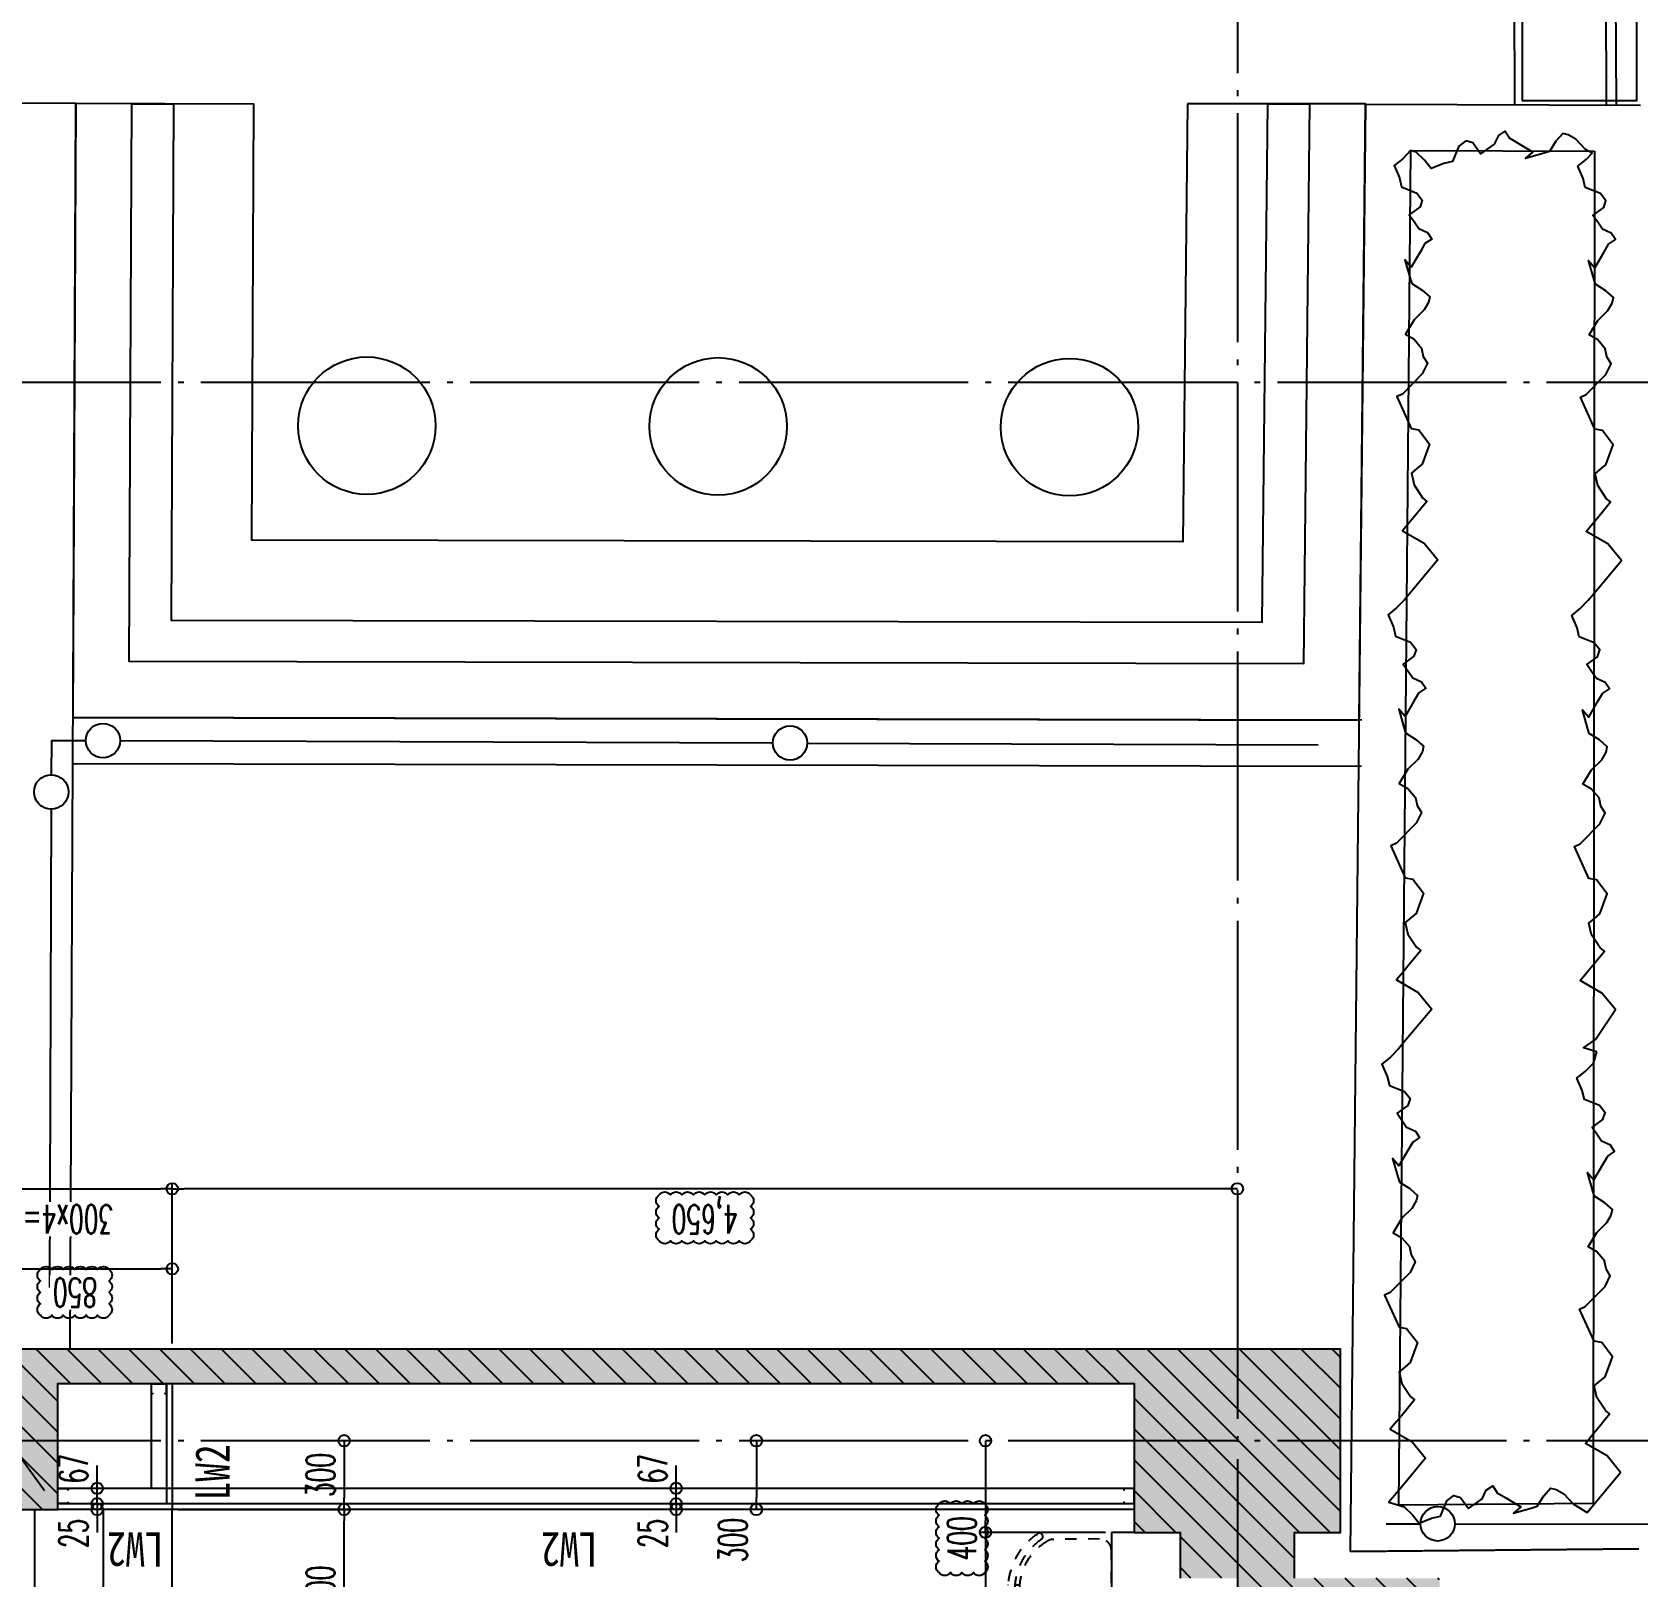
# Model space of a CAD drawing. Header units: millimetres. Extents: x -67913 to 128525, y -54442 to 63422.
# Drawn here: x 104873 to 111883, y 27556 to 34299 of the extents above; entities that cross this region are included whole.
import ezdxf
from ezdxf import colors
from ezdxf.entities.mleader import LeaderData, LeaderLine
from ezdxf.enums import TextEntityAlignment as Align
from ezdxf.math import Vec2, Vec3

# ---------------------------------------------------------------- set-up
doc = ezdxf.new("R2010")
doc.units = ezdxf.units.MM
doc.header["$LTSCALE"] = 500
doc.header["$PDMODE"] = 35
doc.linetypes.add('AXIS', pattern=[2.35, 2, -0.15, 0.05, -0.15])
doc.linetypes.add('DD3', pattern=[0.2, 0.1, -0.1])
doc.layers.get('0').update_dxf_attribs({"plot": 0})
for name, color, linetype in [('020KijnSn', 1, 'AXIS'), ('090Gaikou', 5, 'Continuous'), ('143Hatch8', 5, 'Continuous'), ('143Solid8', 253, 'Continuous'), ('220Kabe9', 7, 'Continuous'), ('240Stj9', 2, 'Continuous'), ('270SiagSp', 8, 'Continuous'), ('270SiagSp9', 8, 'Continuous'), ('290Kigo', 8, 'Continuous'), ('320Step', 4, 'Continuous'), ('350Kigu', 4, 'Continuous'), ('360Kagu', 3, 'DD3'), ('390Kigo', 8, 'Continuous'), ('391kigoHor', 10, 'Continuous')]:
    doc.layers.add(name, color=color, linetype=linetype)
doc.layers.add('HOJO', color=211, linetype='Continuous', plot=False)
doc.styles.add('Annotative', font='simplex.shx', dxfattribs={"width": 0.7, "bigfont": 'extfont2.shx'})
doc.styles.add('Dim', font='simplex.shx', dxfattribs={"width": 0.6, "bigfont": 'extfont2.shx'})
doc.styles.add('明朝', font='MS Mincho.ttf')
doc.dimstyles.new('PRO1-50', dxfattribs={"dimscale": 50, "dimtxt": 2.5, "dimasz": 1, "dimexe": 0.5, "dimexo": 0.5, "dimgap": 0.8, "dimtad": 1, "dimdec": 3, "dimdsep": 46, "dimlunit": 6, "dimtxsty": 'Dim', "dimblk": 'ORIGIN', "dimcen": 0, "dimadec": 3, "dimazin": 2, "dimtfac": 1, "dimtdec": 3, "dimtix": 1, "dimtmove": 2, "dimatfit": 3, "dimldrblk": 'ORIGIN', "dimfxl": 0, "dimarcsym": 0})

# ---------------------------------------------------------------- blocks, each defined once
blk = doc.blocks.new('*U181')
at = {"color": 0, "linetype": 'ByBlock', "lineweight": -2, "transparency": 16777216, "style": '明朝', "width": 0.8}
blk.add_attdef('間仕切符号', text='', height=3, dxfattribs=at).set_placement((0, 0), align=Align.MIDDLE)
blk = doc.blocks.new('*U183')
at = {"color": 7, "linetype": 'ByBlock', "lineweight": -2}
blk.add_lwpolyline([(-27.5, 39), (-27.5, 44), (-32.5, 44), (-32.5, -1), (32.5, -1), (32.5, 44), (27.5, 44), (27.5, 39)], dxfattribs=at)
blk = doc.blocks.new('_Origin')
at = {"color": 0, "linetype": 'ByBlock', "lineweight": -2}
blk.add_line((0, 0), (-1, 0), dxfattribs=at)
blk.add_circle((0, 0), 0.5, dxfattribs=at)
blk = doc.blocks.new('*D795')
at = {"layer": 'Defpoints', "color": 0, "transparency": 16777216}
for p in [(105156.4, 27875), (105156.4, 27850), (105156.4, 27850)]:
    blk.add_point(p, dxfattribs=at)
at = {"layer": 'HOJO', "color": 0, "lineweight": -2, "transparency": 16777216}
for p, q in [((105156.4, 27925), (105156.4, 27975)), ((105156.4, 27875), (105156.4, 27850)), ((105156.4, 27800), (105156.4, 27750))]:
    blk.add_line(p, q, dxfattribs=at)
at = {"layer": 'HOJO', "color": 0, "lineweight": -2, "transparency": 16777216, "xscale": 50, "yscale": 50, "zscale": 50}
for p, rotation in [((105156.4, 27875), 270), ((105156.4, 27850), 90)]:
    blk.add_blockref('_Origin', p, dxfattribs=dict(at, rotation=rotation))
at = {"layer": 'HOJO', "color": 0, "transparency": 16777216, "insert": (105053.9, 27745.1), "char_height": 125, "attachment_point": 5, "rotation": 90, "style": 'Dim'}
blk.add_mtext('25', dxfattribs=at)
blk = doc.blocks.new('*D796')
at = {"layer": 'Defpoints', "color": 0, "transparency": 16777216}
for p in [(105156.4, 27942), (105156.4, 27942), (105156.4, 27875)]:
    blk.add_point(p, dxfattribs=at)
at = {"layer": 'HOJO', "color": 0, "lineweight": -2, "transparency": 16777216}
for p, q in [((105156.4, 27992), (105156.4, 28042)), ((105156.4, 27875), (105156.4, 27942)), ((105156.4, 27825), (105156.4, 27775))]:
    blk.add_line(p, q, dxfattribs=at)
at = {"layer": 'HOJO', "color": 0, "lineweight": -2, "transparency": 16777216, "xscale": 50, "yscale": 50, "zscale": 50}
for p, rotation in [((105156.4, 27942), 270), ((105156.4, 27875), 90)]:
    blk.add_blockref('_Origin', p, dxfattribs=dict(at, rotation=rotation))
at = {"layer": 'HOJO', "color": 0, "transparency": 16777216, "insert": (105053.9, 28027.7), "char_height": 125, "attachment_point": 5, "rotation": 90, "style": 'Dim'}
blk.add_mtext('67', dxfattribs=at)
blk = doc.blocks.new('*D634')
at = {"layer": '270SiagSp', "color": 0, "lineweight": -2, "transparency": 16777216}
for p, q in [((104284.6, 28575), (104284.6, 29275)), ((104334.6, 29250), (105434.6, 29250)), ((105484.6, 28575), (105484.6, 29275))]:
    blk.add_line(p, q, dxfattribs=at)
at = {"layer": 'Defpoints', "color": 0, "transparency": 16777216}
for p in [(105484.6, 29250), (104284.6, 28550), (105484.6, 28550)]:
    blk.add_point(p, dxfattribs=at)
at = {"layer": '270SiagSp', "color": 0, "lineweight": -2, "transparency": 16777216, "xscale": 50, "yscale": 50, "zscale": 50, "rotation": 180}
blk.add_blockref('_Origin', (104284.6, 29250), dxfattribs=at)
at = {"layer": '270SiagSp', "color": 0, "lineweight": -2, "transparency": 16777216, "xscale": 50, "yscale": 50, "zscale": 50}
blk.add_blockref('_Origin', (105484.6, 29250), dxfattribs=at)
at = {"layer": '270SiagSp', "color": 0, "transparency": 16777216, "insert": (104884.6, 29135.6), "char_height": 125, "attachment_point": 5, "rotation": 180, "style": 'Dim', "bg_fill": 3, "box_fill_scale": 1.1, "bg_fill_color": 256, "bg_fill_true_color": 13158600, "bg_fill_transparency": 0}
blk.add_mtext('300x4=1,200', dxfattribs=at)
blk = doc.blocks.new('*D635')
at = {"layer": '270SiagSp', "color": 0, "lineweight": -2, "transparency": 16777216}
for p, q in [((105484.6, 28575), (105484.6, 29275)), ((110084.6, 29250), (105534.6, 29250))]:
    blk.add_line(p, q, dxfattribs=at)
at = {"layer": 'Defpoints', "color": 0, "transparency": 16777216}
for p in [(105484.6, 29250), (110134.6, 29250), (105484.6, 28550)]:
    blk.add_point(p, dxfattribs=at)
at = {"layer": '270SiagSp', "color": 0, "lineweight": -2, "transparency": 16777216, "xscale": 50, "yscale": 50, "zscale": 50, "rotation": 180}
blk.add_blockref('_Origin', (105484.6, 29250), dxfattribs=at)
at = {"layer": '270SiagSp', "color": 0, "lineweight": -2, "transparency": 16777216, "xscale": 50, "yscale": 50, "zscale": 50}
blk.add_blockref('_Origin', (110134.6, 29250), dxfattribs=at)
at = {"layer": '270SiagSp', "color": 0, "transparency": 16777216, "insert": (107809.6, 29135.6), "char_height": 125, "attachment_point": 5, "rotation": 180, "style": 'Dim'}
blk.add_mtext('4,650', dxfattribs=at)
blk = doc.blocks.new('*D637')
at = {"layer": '270SiagSp', "color": 0, "lineweight": -2, "transparency": 16777216}
for p, q in [((104684.6, 28900), (105434.6, 28900)), ((105484.6, 28575), (105484.6, 28925))]:
    blk.add_line(p, q, dxfattribs=at)
at = {"layer": 'Defpoints', "color": 0, "transparency": 16777216}
for p in [(104634.6, 28900), (105484.6, 28900), (105484.6, 28550)]:
    blk.add_point(p, dxfattribs=at)
at = {"layer": '270SiagSp', "color": 0, "lineweight": -2, "transparency": 16777216, "xscale": 50, "yscale": 50, "zscale": 50, "rotation": 180}
blk.add_blockref('_Origin', (104634.6, 28900), dxfattribs=at)
at = {"layer": '270SiagSp', "color": 0, "lineweight": -2, "transparency": 16777216, "xscale": 50, "yscale": 50, "zscale": 50}
blk.add_blockref('_Origin', (105484.6, 28900), dxfattribs=at)
at = {"layer": '270SiagSp', "color": 0, "transparency": 16777216, "insert": (105059.6, 28797.5), "char_height": 125, "attachment_point": 5, "rotation": 180, "style": 'Dim', "bg_fill": 3, "box_fill_scale": 1.1, "bg_fill_color": 256, "bg_fill_true_color": 13158600, "bg_fill_transparency": 0}
blk.add_mtext('850', dxfattribs=at)
blk = doc.blocks.new('*D639')
at = {"layer": '270SiagSp', "color": 0, "lineweight": -2, "transparency": 16777216}
for p, q in [((105509.6, 27850), (106259.6, 27850)), ((106234.6, 27000), (106234.6, 27800)), ((105509.6, 26950), (106259.6, 26950))]:
    blk.add_line(p, q, dxfattribs=at)
at = {"layer": 'Defpoints', "color": 0, "transparency": 16777216}
for p in [(105484.6, 27850), (106234.6, 27850), (105484.6, 26950)]:
    blk.add_point(p, dxfattribs=at)
at = {"layer": '270SiagSp', "color": 0, "lineweight": -2, "transparency": 16777216, "xscale": 50, "yscale": 50, "zscale": 50}
for p, rotation in [((106234.6, 27850), 90), ((106234.6, 26950), 270)]:
    blk.add_blockref('_Origin', p, dxfattribs=dict(at, rotation=rotation))
at = {"layer": '270SiagSp', "color": 0, "transparency": 16777216, "insert": (106132.1, 27400), "char_height": 125, "attachment_point": 5, "rotation": 90, "style": 'Dim'}
blk.add_mtext('有効 900', dxfattribs=at)
blk = doc.blocks.new('*D640')
at = {"layer": '270SiagSp', "color": 0, "lineweight": -2, "transparency": 16777216}
for p, q in [((106234.6, 28100), (106234.6, 27900)), ((105509.6, 27850), (106259.6, 27850))]:
    blk.add_line(p, q, dxfattribs=at)
at = {"layer": 'Defpoints', "color": 0, "transparency": 16777216}
for p in [(106234.6, 28150), (105484.6, 27850), (106234.6, 27850)]:
    blk.add_point(p, dxfattribs=at)
at = {"layer": '270SiagSp', "color": 0, "lineweight": -2, "transparency": 16777216, "xscale": 50, "yscale": 50, "zscale": 50}
for p, rotation in [((106234.6, 28150), 90), ((106234.6, 27850), 270)]:
    blk.add_blockref('_Origin', p, dxfattribs=dict(at, rotation=rotation))
at = {"layer": '270SiagSp', "color": 0, "transparency": 16777216, "insert": (106132.1, 28000), "char_height": 125, "attachment_point": 5, "rotation": 90, "style": 'Dim'}
blk.add_mtext('300', dxfattribs=at)
blk = doc.blocks.new('*D655')
at = {"layer": '270SiagSp', "color": 0, "lineweight": -2, "transparency": 16777216}
for p, q in [((109034.6, 28100), (109034.6, 27800)), ((109559.6, 27750), (109009.6, 27750))]:
    blk.add_line(p, q, dxfattribs=at)
at = {"layer": 'Defpoints', "color": 0, "transparency": 16777216}
for p in [(109034.6, 28150), (109584.6, 27750)]:
    blk.add_point(p, dxfattribs=at)
at = {"layer": '270SiagSp', "color": 0, "lineweight": -2, "transparency": 16777216, "xscale": 50, "yscale": 50, "zscale": 50, "rotation": 90}
blk.add_blockref('_Origin', (109034.6, 28150), dxfattribs=at)
at = {"layer": '270SiagSp', "color": 0, "transparency": 16777216, "insert": (108932.1, 27724.3), "char_height": 125, "attachment_point": 5, "rotation": 90, "style": 'Dim', "bg_fill": 3, "box_fill_scale": 1.1, "bg_fill_color": 256, "bg_fill_true_color": 13158600, "bg_fill_transparency": 0}
blk.add_mtext('400', dxfattribs=at)
at = {"layer": 'Defpoints', "color": 0, "transparency": 16777216}
blk.add_point((109034.6, 27750), dxfattribs=at)
at = {"layer": '270SiagSp', "color": 0, "lineweight": -2, "transparency": 16777216, "xscale": 50, "yscale": 50, "zscale": 50, "rotation": 270}
blk.add_blockref('_Origin', (109034.6, 27750), dxfattribs=at)
blk = doc.blocks.new('*D656')
at = {"layer": '270SiagSp', "color": 0, "lineweight": -2, "transparency": 16777216}
for p, q in [((109559.6, 27750), (109009.6, 27750)), ((109034.6, 27700), (109034.6, 23100)), ((109559.6, 23050), (109009.6, 23050))]:
    blk.add_line(p, q, dxfattribs=at)
at = {"layer": 'Defpoints', "color": 0, "transparency": 16777216}
for p in [(109584.6, 27750), (109034.6, 23050), (109584.6, 23050)]:
    blk.add_point(p, dxfattribs=at)
at = {"layer": '270SiagSp', "color": 0, "lineweight": -2, "transparency": 16777216, "xscale": 50, "yscale": 50, "zscale": 50}
for p, rotation in [((109034.6, 27750), 90), ((109034.6, 23050), 270)]:
    blk.add_blockref('_Origin', p, dxfattribs=dict(at, rotation=rotation))
at = {"layer": '270SiagSp', "color": 0, "transparency": 16777216, "insert": (108920.2, 25400), "char_height": 125, "attachment_point": 5, "rotation": 90, "style": 'Dim'}
blk.add_mtext('4,700', dxfattribs=at)
blk = doc.blocks.new('O2スツール')
for p, q in [((122816.7, 47821.8), (122615.6, 47820.1)), ((122868.4, 47429.9), (122868.4, 47771.8)), ((122417.1, 47620.9), (122416.4, 47620.9)), ((122467.2, 47620.9), (122447.2, 47620.9)), ((122417.1, 47580.9), (122416.4, 47580.9)), ((122467.2, 47580.9), (122447.2, 47580.9)), ((122816.9, 47379.9), (122615.7, 47381.4))]:
    blk.add_line(p, q)
for centre, radius, start, end in [((122710, 47600.8), 293.6, 123.93982, 236.09298), ((122710.5, 47600.8), 264.1, 124.01688, 236.01593), ((122710.1, 47600.8), 243.7, 119.06924, 240.96357), ((122554.4, 47832.1), 14.9, 303.95581, 123.95581), ((122616, 47770.1), 50, 90.47321, 119.08629), ((122818.4, 47771.8), 50, 0, 91.91602), ((122818.4, 47429.9), 50, 268.08398, 0), ((122554.6, 47369.5), 14.9, 236.07699, 56.07699), ((122616.1, 47431.4), 50, 240.94651, 269.55959)]:
    blk.add_arc(centre, radius, start, end)
blk = doc.blocks.new('*U48')
at = {"color": 0, "linetype": 'ByBlock', "lineweight": -2, "transparency": 16777216, "style": '明朝', "width": 0.8}
blk.add_attdef('間仕切符号', text='', height=3, dxfattribs=at).set_placement((0, 0), align=Align.MIDDLE)
blk = doc.blocks.new('*U138')
at = {"color": 7, "linetype": 'ByBlock', "lineweight": -2}
blk.add_lwpolyline([(-27.5, 39), (-27.5, 44), (-32.5, 44), (-32.5, -1), (32.5, -1), (32.5, 44), (27.5, 44), (27.5, 39)], dxfattribs=at)
blk = doc.blocks.new('*D955')
at = {"layer": '270SiagSp9', "color": 0, "lineweight": -2, "transparency": 16777216}
blk.add_line((108034.6, 28100), (108034.6, 27900), dxfattribs=at)
at = {"layer": 'Defpoints', "color": 0, "transparency": 16777216}
for p in [(108034.6, 28150), (108034.6, 27850), (108034.6, 27850)]:
    blk.add_point(p, dxfattribs=at)
at = {"layer": '270SiagSp9', "color": 0, "lineweight": -2, "transparency": 16777216, "xscale": 50, "yscale": 50, "zscale": 50}
for p, rotation in [((108034.6, 28150), 90), ((108034.6, 27850), 270)]:
    blk.add_blockref('_Origin', p, dxfattribs=dict(at, rotation=rotation))
at = {"layer": '270SiagSp9', "color": 0, "transparency": 16777216, "insert": (107932.1, 27716.1), "char_height": 125, "attachment_point": 5, "rotation": 90, "style": 'Dim'}
blk.add_mtext('300', dxfattribs=at)
blk = doc.blocks.new('*D956')
at = {"layer": '270SiagSp', "color": 0, "lineweight": -2, "transparency": 16777216}
for p, q in [((107684.6, 27925), (107684.6, 27975)), ((107684.6, 27875), (107684.6, 27850)), ((107684.6, 27800), (107684.6, 27750))]:
    blk.add_line(p, q, dxfattribs=at)
at = {"layer": 'Defpoints', "color": 0, "transparency": 16777216}
for p in [(107684.6, 27875), (107684.6, 27850), (107684.6, 27850)]:
    blk.add_point(p, dxfattribs=at)
at = {"layer": '270SiagSp', "color": 0, "lineweight": -2, "transparency": 16777216, "xscale": 50, "yscale": 50, "zscale": 50}
for p, rotation in [((107684.6, 27875), 270), ((107684.6, 27850), 90)]:
    blk.add_blockref('_Origin', p, dxfattribs=dict(at, rotation=rotation))
at = {"layer": '270SiagSp', "color": 0, "transparency": 16777216, "insert": (107582.1, 27745.1), "char_height": 125, "attachment_point": 5, "rotation": 90, "style": 'Dim'}
blk.add_mtext('25', dxfattribs=at)
blk = doc.blocks.new('*D957')
at = {"layer": '270SiagSp', "color": 0, "lineweight": -2, "transparency": 16777216}
for p, q in [((107684.6, 27992), (107684.6, 28042)), ((107684.6, 27875), (107684.6, 27942)), ((107684.6, 27825), (107684.6, 27775))]:
    blk.add_line(p, q, dxfattribs=at)
at = {"layer": 'Defpoints', "color": 0, "transparency": 16777216}
for p in [(107684.6, 27942), (107684.6, 27942), (107684.6, 27875)]:
    blk.add_point(p, dxfattribs=at)
at = {"layer": '270SiagSp', "color": 0, "lineweight": -2, "transparency": 16777216, "xscale": 50, "yscale": 50, "zscale": 50}
for p, rotation in [((107684.6, 27942), 270), ((107684.6, 27875), 90)]:
    blk.add_blockref('_Origin', p, dxfattribs=dict(at, rotation=rotation))
at = {"layer": '270SiagSp', "color": 0, "transparency": 16777216, "insert": (107582.1, 28027.7), "char_height": 125, "attachment_point": 5, "rotation": 90, "style": 'Dim'}
blk.add_mtext('67', dxfattribs=at)

msp = doc.modelspace()

# ---------------------------------------------------------------- hatches: boundary and pattern name
at = {"layer": '143Hatch8', "linetype": 'Continuous'}
h = msp.add_hatch(dxfattribs=at)
h.set_pattern_fill('ANSI31', scale=30, angle=270)
h.set_pattern_definition([(315, (77134.61, 0), (67.35192, 67.35192), [])])
h.paths.add_polyline_path([(111017.6088, 22050), (111017.6088, 17750), (110384.6088, 17750), (110384.6089, 17550), (110584.6088, 17550), (110584.6088, 16750), (110384.6088, 16750), (110384.6088, 16550), (111017.6088, 16550), (111017.6088, 15890.9267), (110284.6271, 15891.092), (110284.6088, 15810), (110134.6088, 15810), (110134.6088, 16550), (109884.6088, 16550), (109884.6088, 16750), (109684.6088, 16750), (109684.6088, 17550), (109884.6088, 17550), (109884.6088, 17750), (110134.6088, 17750), (110134.6088, 18475), (109884.6088, 18475), (109884.6088, 18575), (110134.6088, 18575), (110134.6088, 21225), (109884.6088, 21225), (109884.6088, 21325), (110134.6088, 21325), (110134.6088, 22050), (109884.6088, 22050), (109884.6088, 22250), (109684.6088, 22250), (109684.6088, 23050), (109884.6088, 23050), (109884.6088, 23250), (110134.6088, 23250), (110134.6088, 23975), (109884.6088, 23975), (109884.6088, 24075), (110134.6088, 24075), (110134.6088, 26725), (109884.6088, 26725), (109884.6088, 26825), (110134.6088, 26825), (110134.6088, 27550), (109884.6088, 27550), (109884.6088, 27750), (109684.6088, 27750), (109684.6088, 27850), (109684.6088, 28400), (104984.6088, 28400), (104984.6088, 27850), (104284.6088, 27850), (104284.6088, 28550), (110584.6088, 28550), (110584.6088, 27750), (110384.6088, 27750), (110384.6088, 27550), (111017.6088, 27550), (111017.6088, 23250), (110384.6088, 23250), (110384.6088, 23050), (110584.6088, 23050), (110584.6088, 22250), (110384.6088, 22250), (110384.6088, 22050)])
at = {"layer": '143Solid8'}
msp.add_hatch(color=254, dxfattribs=at).paths.add_polyline_path([(110284.6088, 15810), (110284.6271, 15891.092), (111017.6088, 15890.9266), (111017.6088, 16550), (110384.6088, 16550), (110384.6088, 16750), (110584.6088, 16750), (110584.6088, 17550), (110384.6088, 17550), (110384.6088, 17750), (111017.6088, 17749.9999), (111017.6088, 22050), (110384.6088, 22050), (110384.6088, 22250), (110584.6088, 22250), (110584.6088, 23050), (110384.6088, 23050), (110384.6088, 23250), (111017.6088, 23250), (111017.6088, 27550), (110384.6088, 27550), (110384.6088, 27750), (110584.6088, 27750), (110584.6088, 28550), (104284.6088, 28550), (104284.6088, 27850), (104984.6088, 27850), (104984.6088, 28400), (109684.6088, 28400), (109684.6088, 27750), (109884.6088, 27750), (109884.6088, 27550), (110134.6088, 27550), (110134.6088, 26825), (109884.6088, 26825), (109884.6088, 26725), (110134.6088, 26725), (110134.6088, 24075), (109884.6088, 24075), (109884.6088, 23975), (110134.6088, 23975), (110134.6088, 23250), (109884.6088, 23250), (109884.6088, 23050), (109684.6088, 23050), (109684.6088, 22250), (109884.6088, 22250), (109884.6088, 22050), (110134.6088, 22050), (110134.6088, 21325), (109884.6088, 21325), (109884.6088, 21225), (110134.6088, 21225), (110134.6088, 18575), (109884.6088, 18575), (109884.6088, 18475), (110134.6088, 18475), (110134.6088, 17750), (109884.6088, 17750), (109884.6088, 17550), (109684.6088, 17550), (109684.6088, 16750), (109884.6088, 16750), (109884.6088, 16550), (110134.6088, 16550), (110134.6088, 15810)])

# ---------------------------------------------------------------- linework, layer by layer
at = {"layer": '020KijnSn'}
for p, q in [((110134.6088, 37470), (110134.6088, -23200)), ((114834.6088, 32770), (72434.6088, 32770)), ((114834.6088, 28150), (72434.6088, 28150))]:
    msp.add_line(p, q, dxfattribs=at)
at = {"layer": '090Gaikou'}
for p, q in [((111333.4802, 36934.6155), (111344.4534, 33980.7801)), ((111734.1662, 36750.6998), (111744.4609, 33979.4812)), ((111789.4606, 33979.6484), (111779.1659, 36750.8669)), ((105063.1, 33987.3074), (104272.3974, 33990.8405)), ((105038.8258, 28555.0223), (105063.1, 33987.3074)), ((110694.115, 33982.8919), (110627.4816, 27667.0742)), ((111894.4438, 33978.9941), (110694.115, 33982.8919)), ((111894.4438, 33978.9941), (110694.115, 33982.8919)), ((110839.7732, 27868.8535), (110892.3393, 33782.2472)), ((110892.3393, 33782.2472), (111694.2458, 33779.6431)), ((111694.2458, 33779.6431), (111688.3793, 27875.9379)), ((110677.4066, 31295.2773), (105050.9178, 31306.3642)), ((104956.7493, 31207.1207), (104956.2381, 31057.1216)), ((104956.7493, 31207.1207), (105106.7484, 31206.5987)), ((105256.7475, 31206.0767), (108106.7303, 31196.1599)), ((108256.7294, 31195.6379), (110487.018, 31187.8773)), ((105050.5238, 31106.3647), (110677.0125, 31095.2775)), ((104955.7271, 30907.1224), (104948.612, 28818.9878)), ((111688.3793, 27875.9379), (110839.7732, 27868.8535)), ((110784.1988, 27787.4334), (110934.1988, 27787.308)), ((110784.1988, 27787.4334), (110934.1988, 27787.308)), ((111084.1988, 27787.1829), (112818.6263, 27785.7348)), ((110627.4816, 27667.0742), (111888.1823, 27677.5989)), ((111888.1823, 27677.5989), (110636.7533, 27667.1516))]:
    msp.add_line(p, q, dxfattribs=at)
for points in [[(111378.4438, 35000.8036), (111378.2233, 34000.8036), (111878.2233, 34000.6934), (111878.4437, 35000.6933)], [(109917.1061, 33986.1527), (109896.9306, 32073.8167), (105831.4495, 32081.8277), (105840.0922, 33983.8355), (105063.1, 33987.3074), (105051.1202, 31306.3638), (110665.7603, 31295.3003), (110694.1476, 33985.9853), (109917.1061, 33986.1527)], [(105490.0808, 33985.3995), (105479.8437, 31732.505), (110243.265, 31723.1187), (110267.1397, 33986.0773), (110449.1346, 33986.0393), (110423.3365, 31540.7784), (105297.0314, 31550.8798), (105308.0975, 33986.2126)]]:
    msp.add_lwpolyline(points, close=True, dxfattribs=at)
msp.add_lwpolyline([(111703.9367, 29847.4243), (111645.8503, 29865.0627), (111698.6483, 29901.8812), (111785.0152, 30031.6947), (111725.8718, 30104.345), (111631.1173, 30158.5781), (111658.6381, 30191.9618), (111681.1475, 30219.2664), (111736.9782, 30286.9908), (111718.4956, 30301.7682), (111681.1475, 30358.412), (111669.6042, 30409.4271), (111693.8509, 30429.8313), (111717.2624, 30449.5325), (111749.3024, 30536.9602), (111702.4794, 30598.5279), (111669.2818, 30604.3496), (111606.3249, 30744.3493), (111630.9696, 30755.4318), (111717.2241, 30842.8595), (111739.9287, 30889.5411), (111721.4216, 30919.8772), (111714.2101, 30955.8978), (111681.1475, 30994.3167), (111643.29, 31016.4819), (111681.1475, 31079.2824), (111725.6573, 31122.3592), (111744.3697, 31155.3333), (111749.7888, 31179.4489), (111715.9871, 31209.0261), (111670.835, 31237.316), (111665.4683, 31255.8183), (111640.8236, 31340.784), (111668.7074, 31308.933), (111707.3624, 31375.2627), (111728.869, 31412.1668), (111759.1144, 31431.9046), (111740.6318, 31460.2265), (111702.3268, 31477.8776), (111681.1475, 31508.2496), (111660.5394, 31537.8025), (111707.3624, 31572.2812), (111717.2203, 31601.834), (111693.1401, 31632.8525), (111626.8203, 31659.7389), (111617.5639, 31698.4735), (111594.6142, 31752.7607), (111631.7227, 31782.6523), (111666.2879, 31818.5766), (111707.8928, 31868.3931), (111811.7605, 31992.7613), (111752.6171, 32065.4116), (111657.8626, 32119.6447), (111685.3834, 32153.0284), (111707.8928, 32180.3329), (111763.7235, 32248.0574), (111745.2409, 32262.8348), (111707.8928, 32319.4786), (111696.3495, 32370.4937), (111720.5962, 32390.8978), (111744.0077, 32410.5991), (111776.0477, 32498.0268), (111729.2247, 32559.5945), (111696.0271, 32565.4162), (111633.0701, 32705.4158), (111657.7148, 32716.4984), (111743.9694, 32803.926), (111766.674, 32850.6076), (111748.1668, 32880.9437), (111740.9554, 32916.9644), (111707.8928, 32955.3833), (111670.0353, 32977.5484), (111707.8928, 33040.349), (111752.4026, 33083.4258), (111771.115, 33116.3999), (111776.5341, 33140.5155), (111742.7324, 33170.0927), (111697.5803, 33198.3826), (111692.2136, 33216.8849), (111667.5689, 33301.8506), (111695.4527, 33269.9996), (111734.1077, 33336.3292), (111755.6143, 33373.2333), (111785.8597, 33392.9711), (111767.3771, 33421.293), (111729.0721, 33438.9442), (111707.8928, 33469.3162), (111687.2847, 33498.8691), (111734.1077, 33533.3477), (111743.9656, 33562.9006), (111719.8854, 33593.9191), (111653.5656, 33620.8055), (111644.3092, 33659.5401), (111621.3595, 33713.8273), (111658.468, 33743.7188), (111683.5392, 33769.7758), (111654.9089, 33787.1635), (111611.9788, 33831.8148), (111579.0665, 33850.6356), (111554.9689, 33856.1341), (111525.2806, 33822.4299), (111496.8423, 33777.3712), (111478.3223, 33772.0654), (111393.276, 33747.7005), (111425.2186, 33775.4793), (111359.0165, 33814.3524), (111322.1834, 33835.9803), (111302.5453, 33866.2904), (111274.1627, 33847.9012), (111256.3855, 33809.6545), (111225.944, 33788.5752), (111196.3235, 33768.0645), (111161.9991, 33815.0008), (111132.4788, 33824.9558), (111101.3813, 33800.9779), (111074.2768, 33734.7469), (111035.5119, 33725.6181), (110981.1495, 33702.8472), (110951.3802, 33740.0538), (110915.5698, 33774.7371), (110891.1267, 33782.2473), (110856.5615, 33746.323), (110819.453, 33716.4314), (110842.4027, 33662.1442), (110851.6591, 33623.4096), (110917.9789, 33596.5232), (110942.0591, 33565.5048), (110932.2012, 33535.9519), (110885.3782, 33501.4732), (110905.9863, 33471.9204), (110927.1656, 33441.5484), (110965.4706, 33423.8972), (110983.9532, 33395.5753), (110953.7078, 33375.8375), (110932.2012, 33338.9334), (110893.5463, 33272.6037), (110865.6624, 33304.4547), (110890.3071, 33219.4891), (110895.6738, 33200.9867), (110940.8259, 33172.6969), (110974.6276, 33143.1196), (110969.2085, 33119.004), (110950.4961, 33086.0299), (110905.9863, 33042.9531), (110868.1288, 32980.1526), (110905.9863, 32957.9875), (110939.0489, 32919.5686), (110946.2604, 32883.5479), (110964.7675, 32853.2118), (110942.0629, 32806.5302), (110855.8084, 32719.1026), (110831.1637, 32708.02), (110894.1206, 32568.0203), (110927.3182, 32562.1986), (110974.1412, 32500.6309), (110942.1012, 32413.2033), (110918.6897, 32393.502), (110894.443, 32373.0979), (110905.9863, 32322.0827), (110943.3344, 32265.4389), (110961.817, 32250.6616), (110905.9863, 32182.9371), (110883.4769, 32155.6325), (110855.9561, 32122.2488), (110950.7106, 32068.0157), (111009.854, 31995.3655), (110905.9863, 31870.9972), (110864.3814, 31821.1808), (110829.8162, 31785.2564), (110792.7078, 31755.3648), (110815.6574, 31701.0776), (110824.9138, 31662.3431), (110891.2336, 31635.4566), (110915.3138, 31604.4382), (110905.4559, 31574.8853), (110858.6329, 31540.4066), (110879.241, 31510.8538), (110900.4203, 31480.4818), (110938.7253, 31462.8306), (110957.2079, 31434.5087), (110926.9625, 31414.7709), (110905.4559, 31377.8668), (110866.801, 31311.5371), (110838.9171, 31343.3881), (110863.5618, 31258.4225), (110868.9285, 31239.9201), (110914.0806, 31211.6303), (110947.8823, 31182.053), (110942.4632, 31157.9375), (110923.7508, 31124.9633), (110879.241, 31081.8866), (110841.3835, 31019.086), (110879.241, 30996.9209), (110912.3036, 30958.502), (110919.5151, 30922.4813), (110938.0223, 30892.1452), (110915.3176, 30845.4636), (110829.0631, 30758.036), (110804.4184, 30746.9534), (110867.3753, 30606.9538), (110900.5729, 30601.132), (110947.3959, 30539.5643), (110915.3559, 30452.1367), (110891.9444, 30432.4354), (110867.6977, 30412.0313), (110879.241, 30361.0161), (110916.5891, 30304.3723), (110935.0717, 30289.595), (110879.241, 30221.8705), (110856.7317, 30194.5659), (110829.2108, 30161.1823), (110923.9653, 30106.9491), (110983.1087, 30034.2989), (110879.241, 29909.9306), (110837.6361, 29860.1142), (110803.0709, 29824.1898), (110765.9625, 29794.2983), (110788.9121, 29740.011), (110798.1685, 29701.2765), (110864.4884, 29674.3901), (110888.5685, 29643.3716), (110878.7106, 29613.8187), (110831.8876, 29579.3401), (110852.4957, 29549.7872), (110873.675, 29519.4152), (110911.98, 29501.764), (110930.4626, 29473.4421), (110900.2172, 29453.7043), (110878.7106, 29416.8002), (110840.0557, 29350.4705), (110812.1718, 29382.3216), (110836.8165, 29297.3559), (110842.1832, 29278.8535), (110887.3353, 29250.5637), (110921.137, 29220.9865), (110915.7179, 29196.8709), (110897.0055, 29163.8968), (110852.4957, 29120.82), (110814.6382, 29058.0194), (110852.4957, 29035.8543), (110885.5583, 28997.4354), (110892.7698, 28961.4147), (110911.277, 28931.0786), (110888.5723, 28884.397), (110802.3178, 28796.9694), (110777.6731, 28785.8868), (110840.63, 28645.8872), (110873.8276, 28640.0654), (110920.6507, 28578.4977), (110888.6106, 28491.0701), (110865.1991, 28471.3688), (110840.9524, 28450.9647), (110852.4957, 28399.9495), (110889.8438, 28343.3058), (110908.3264, 28328.5284), (110852.4957, 28260.8039), (110829.9864, 28233.4994), (110802.4655, 28200.1157), (110897.22, 28145.8826), (110956.3635, 28073.2323), (110852.4957, 27948.864), (110796.4738, 27881.7851), (110863.0037, 27861.3434), (110898.8141, 27826.6602), (110928.5834, 27789.4535), (110982.9459, 27812.2244), (111021.7107, 27821.3532), (111048.8152, 27887.5842), (111079.9128, 27911.5622), (111109.433, 27901.6071), (111143.7574, 27854.6708), (111173.3779, 27875.1816), (111203.8195, 27896.2608), (111221.5966, 27934.5075), (111249.9792, 27952.8968), (111269.6174, 27922.5866), (111306.4505, 27900.9587), (111372.6526, 27862.0856), (111340.71, 27834.3068), (111425.7563, 27858.6717), (111444.2762, 27863.9775), (111472.7145, 27909.0362), (111502.4028, 27942.7404), (111526.5004, 27937.2419), (111559.4128, 27918.4212), (111602.3428, 27873.7698), (111662.2848, 27837.366), (111703.9367, 27887.2389), (111807.8045, 28011.6071), (111748.661, 28084.2574), (111653.9065, 28138.4905), (111681.4274, 28171.8742), (111703.9367, 28199.1788), (111759.7674, 28266.9032), (111741.2848, 28281.6806), (111703.9367, 28338.3244), (111692.3934, 28389.3395), (111716.6401, 28409.7437), (111740.0517, 28429.4449), (111772.0917, 28516.8726), (111725.2687, 28578.4403), (111692.071, 28584.262), (111629.1141, 28724.2617), (111653.7588, 28735.3442), (111740.0134, 28822.7718), (111762.718, 28869.4535), (111744.2108, 28899.7896), (111736.9993, 28935.8102), (111703.9367, 28974.2291), (111666.0792, 28996.3943), (111703.9367, 29059.1948), (111748.4466, 29102.2716), (111767.1589, 29135.2457), (111772.5781, 29159.3613), (111738.7763, 29188.9385), (111693.6243, 29217.2284), (111688.2576, 29235.7307), (111663.6129, 29320.6964), (111691.4967, 29288.8454), (111730.1516, 29355.175), (111751.6582, 29392.0791), (111781.9036, 29411.817), (111763.421, 29440.1388), (111725.116, 29457.79), (111703.9367, 29488.162), (111683.3286, 29517.7149), (111730.1516, 29552.1936), (111740.0095, 29581.7464), (111715.9294, 29612.7649), (111649.6095, 29639.6513), (111640.3532, 29678.3859), (111617.4035, 29732.6731), (111654.512, 29762.5647), (111689.0772, 29798.489), (111703.9367, 29847.4243)], dxfattribs=at)
for centre, radius in [((106333.7222, 32580.839), 300), ((107867.9552, 32577.8158), 300), ((109402.1881, 32574.7926), 300), ((105181.748, 31206.3379), 75), ((108181.7298, 31195.8988), 75), ((104955.9826, 30982.122), 75), ((111009.1988, 27787.2454), 75), ((111009.1988, 27787.2454), 75)]:
    msp.add_circle(centre, radius, dxfattribs=at)
at = {"layer": '220Kabe9'}
for p, q in [((110584.6088, 28550), (104284.6088, 28550)), ((110584.6088, 27750), (110584.6088, 28550)), ((104984.6088, 28400), (109684.6088, 28400)), ((104984.6088, 27850), (104984.6088, 28400)), ((109684.6088, 28400), (109684.6088, 27750)), ((104284.6088, 27850), (104984.6088, 27850)), ((109684.6088, 27750), (109884.6088, 27750)), ((109884.6088, 27750), (109884.6088, 27550)), ((110384.6088, 27550), (110384.6088, 27750)), ((110384.6088, 27750), (110584.6088, 27750))]:
    msp.add_line(p, q, dxfattribs=at)
at = {"layer": '320Step'}
for p, q in [((104884.6088, 26950), (104884.6088, 27850)), ((105184.6088, 26950), (105184.6088, 27850)), ((105484.6088, 26950), (105484.6088, 27850))]:
    msp.add_line(p, q, dxfattribs=at)
at = {"layer": '350Kigu'}
for p, q in [((109584.6088, 27750), (109584.6088, 23050)), ((109684.6088, 27750), (109584.6088, 27750))]:
    msp.add_line(p, q, dxfattribs=at)
at = {"layer": '391kigoHor'}
msp.add_lwpolyline([(108009.6088, 29222.7898, -0.52056705), (108009.6088, 29172.7898, -0.52056705), (108009.6088, 29122.7898, -0.52056705), (108009.6088, 29072.7898, -0.52056705), (108009.6088, 29022.7898, -0.52056705), (107959.6088, 29022.7898, -0.52056705), (107909.6088, 29022.7898, -0.52056705), (107859.6088, 29022.7898, -0.52056705), (107809.6088, 29022.7898, -0.52056705), (107759.6088, 29022.7898, -0.52056705), (107709.6088, 29022.7898, -0.52056705), (107659.6088, 29022.7898, -0.52056705), (107609.6088, 29022.7898, -0.52056705), (107609.6088, 29072.7898, -0.52056705), (107609.6088, 29122.7898, -0.52056705), (107609.6088, 29172.7898, -0.52056705), (107609.6088, 29222.7898, -0.52056705), (107659.6088, 29222.7898, -0.52056705), (107709.6088, 29222.7898, -0.52056705), (107759.6088, 29222.7898, -0.52056705), (107809.6088, 29222.7898, -0.52056705), (107859.6088, 29222.7898, -0.52056705), (107909.6088, 29222.7898, -0.52056705), (107959.6088, 29222.7898, -0.52056705)], format="xyb", close=True, dxfattribs=at)
at = {"layer": 'HOJO'}
for p, q in [((105392.6088, 28400), (105392.6088, 27942)), ((105459.6088, 28400), (105459.6088, 27875)), ((105484.6088, 28400), (105484.6088, 27850))]:
    msp.add_line(p, q, dxfattribs=at)
msp.add_lwpolyline([(110384.6088, 27550), (110384.6088, 27750), (110584.6088, 27750), (110584.6088, 28550), (104284.6088, 28550), (104284.6088, 27850), (104984.6088, 27850), (104984.6088, 28400), (109684.6088, 28400), (109684.6088, 27750), (109884.6088, 27750), (109884.6088, 27550)], dxfattribs=at)

# ---------------------------------------------------------------- block references
at = {"layer": '240Stj9', "xscale": -1, "rotation": 270}
for name in ['*U183', '*U138']:
    msp.add_blockref(name, (104986.6088, 27908.5), dxfattribs=at)
at = {"layer": '240Stj9', "rotation": 90.00000000000001}
msp.add_blockref('*U138', (109682.6088, 27908.5), dxfattribs=at)
at = {"layer": '290Kigo'}
ref = msp.add_blockref('*U48', (107217.9301, 27675), dxfattribs=dict(at, xscale=50, yscale=50, zscale=50, rotation=180))
ref.add_attrib('間仕切符号', 'LW2', dxfattribs={"layer": '0', "color": 0, "linetype": 'ByBlock', "lineweight": -2, "height": 150, "rotation": 180, "style": '明朝', "width": 0.8}).set_placement((107217.9301, 27675), align=Align.MIDDLE)
at = {"layer": 'HOJO', "xscale": -1, "rotation": 180}
msp.add_blockref('*U183', (105426.1088, 28398), dxfattribs=at)
at = {"layer": 'HOJO'}
ref = msp.add_blockref('*U181', (105659.6088, 28011.7807), dxfattribs=dict(at, xscale=50, yscale=50, zscale=50, rotation=89.99999999999959))
ref.add_attrib('間仕切符号', 'LW2', dxfattribs={"layer": '0', "color": 0, "linetype": 'ByBlock', "lineweight": -2, "height": 150, "rotation": 90, "style": '明朝', "width": 0.8}).set_placement((105659.6088, 28011.7807), align=Align.MIDDLE)
ref = msp.add_blockref('*U181', (105322.739, 27675), dxfattribs=dict(at, xscale=50, yscale=50, zscale=50, rotation=180))
ref.add_attrib('間仕切符号', 'LW2', dxfattribs={"layer": '0', "color": 0, "linetype": 'ByBlock', "lineweight": -2, "height": 150, "rotation": 180, "style": '明朝', "width": 0.8}).set_placement((105322.739, 27675), align=Align.MIDDLE)

# ---------------------------------------------------------------- dimensions: what is measured, and where the dimension line sits
at = {"layer": '270SiagSp'}
dim = msp.add_linear_dim(base=(106234.6088, 27850), p1=(106234.6088, 28150), p2=(105484.6088, 27850), angle=270, dimstyle='PRO1-50', dxfattribs=at)
dim.commit()
dim.dimension.update_dxf_attribs({"geometry": '*D640', "text_midpoint": (106132.1088, 28000)})
for base, p2, angle, picture, middle in [((107684.6088, 27942), (107684.6088, 27942), 270, '*D957', (107582.1088, 28027.6959)), ((107684.6088, 27850), (107684.6088, 27850), 90, '*D956', (107582.1088, 27745.066))]:
    dim = msp.add_linear_dim(base=base, p1=(107684.6088, 27875), p2=p2, angle=angle, dimstyle='PRO1-50', dxfattribs=at)
    dim.commit()
    dim.dimension.update_dxf_attribs({"geometry": picture, "text_midpoint": middle, "dimtype": 160})
dim = msp.add_linear_dim(base=(106234.6088, 27850), p1=(105484.6088, 26950), p2=(105484.6088, 27850), angle=90, dimstyle='PRO1-50', override={"dimpost": '有効 <>'}, dxfattribs=at)
dim.commit()
dim.dimension.update_dxf_attribs({"geometry": '*D639', "text_midpoint": (106132.1088, 27400)})
at = {"layer": '270SiagSp9'}
dim = msp.add_linear_dim(base=(108034.6088, 27850), p1=(108034.6088, 28150), p2=(108034.6088, 27850), angle=90, dimstyle='PRO1-50', dxfattribs=at)
dim.commit()
dim.dimension.update_dxf_attribs({"geometry": '*D955', "text_midpoint": (107932.1088, 27716.1344), "dimtype": 160})
at = {"layer": 'HOJO'}
for base, p2, angle, picture, middle in [((105156.3692, 27942), (105156.3692, 27942), 270, '*D796', (105053.8692, 28027.6959)), ((105156.3692, 27850), (105156.3692, 27850), 90, '*D795', (105053.8692, 27745.066))]:
    dim = msp.add_linear_dim(base=base, p1=(105156.3692, 27875), p2=p2, angle=angle, dimstyle='PRO1-50', dxfattribs=at)
    dim.commit()
    dim.dimension.update_dxf_attribs({"geometry": picture, "text_midpoint": middle, "dimtype": 160})

# ---------------------------------------------------------------- next in the draw order: dimensions: what is measured, and where the dimension line sits
at = {"layer": '270SiagSp'}
dim = msp.add_linear_dim(base=(105484.6088, 29250), p1=(104284.6088, 28550), p2=(105484.6088, 28550), text='300x4=<>', dimstyle='PRO1-50', override={"dimtad": 4, "dimtfill": 1}, dxfattribs=at)
dim.commit()
dim.dimension.update_dxf_attribs({"geometry": '*D634', "text_midpoint": (104884.6088, 29135.5952)})
dim = msp.add_linear_dim(base=(109034.6088, 27750), p1=(109034.6088, 28150), p2=(109584.6088, 27750), angle=270, dimstyle='PRO1-50', override={"dimtfill": 1}, dxfattribs=at)
dim.commit()
dim.dimension.update_dxf_attribs({"geometry": '*D655', "text_midpoint": (108932.1088, 27724.3272), "dimtype": 160})

# ---------------------------------------------------------------- next in the draw order: linework, layer by layer
at = {"layer": '220Kabe9'}
msp.add_line((109684.6088, 27850), (104984.6088, 27850), dxfattribs=at)
at = {"layer": '240Stj9'}
for p, q in [((109684.6088, 27942), (104984.6088, 27942)), ((109684.6088, 27875), (104984.6088, 27875))]:
    msp.add_line(p, q, dxfattribs=at)
at = {"layer": '391kigoHor'}
msp.add_lwpolyline([(109032.1088, 27574.3272, -0.52056705), (108982.1088, 27574.3272, -0.52056705), (108932.1088, 27574.3272, -0.52056705), (108882.1088, 27574.3272, -0.52056705), (108832.1088, 27574.3272, -0.52056705), (108832.1088, 27624.3272, -0.52056705), (108832.1088, 27674.3272, -0.52056705), (108832.1088, 27724.3272, -0.52056705), (108832.1088, 27774.3272, -0.52056705), (108832.1088, 27824.3272, -0.52056705), (108832.1088, 27874.3272, -0.52056705), (108882.1088, 27874.3272, -0.52056705), (108932.1088, 27874.3272, -0.52056705), (108982.1088, 27874.3272, -0.52056705), (109032.1088, 27874.3272, -0.52056705), (109032.1088, 27824.3272, -0.52056705), (109032.1088, 27774.3272, -0.52056705), (109032.1088, 27724.3272, -0.52056705), (109032.1088, 27674.3272, -0.52056705), (109032.1088, 27624.3272, -0.52056705)], format="xyb", close=True, dxfattribs=at)

# ---------------------------------------------------------------- next in the draw order: block references
at = {"layer": '360Kagu'}
msp.add_blockref('O2スツール', (-13283.7918, -20100.7156), dxfattribs=at)

# ---------------------------------------------------------------- next in the draw order: dimensions: what is measured, and where the dimension line sits
at = {"layer": '270SiagSp'}
dim = msp.add_linear_dim(base=(105484.6088, 29250), p1=(110134.6088, 29250), p2=(105484.6088, 28550), angle=180, dimstyle='PRO1-50', override={"dimtad": 4}, dxfattribs=at)
dim.commit()
dim.dimension.update_dxf_attribs({"geometry": '*D635', "text_midpoint": (107809.6088, 29135.5952)})
dim = msp.add_linear_dim(base=(109034.6088, 23050), p1=(109584.6088, 27750), p2=(109584.6088, 23050), angle=270, dimstyle='PRO1-50', dxfattribs=at)
dim.commit()
dim.dimension.update_dxf_attribs({"geometry": '*D656', "text_midpoint": (108920.204, 25400)})

# ---------------------------------------------------------------- next in the draw order: dimensions: what is measured, and where the dimension line sits
dim = msp.add_linear_dim(base=(105484.6088, 28900), p1=(104634.6088, 28900), p2=(105484.6088, 28550), angle=180, dimstyle='PRO1-50', override={"dimtad": 4, "dimtfill": 1}, dxfattribs=at)
dim.commit()
dim.dimension.update_dxf_attribs({"geometry": '*D637', "text_midpoint": (105059.6088, 28797.5)})

# ---------------------------------------------------------------- next in the draw order: linework, layer by layer
at = {"layer": '391kigoHor'}
msp.add_lwpolyline([(104908.6088, 28697.5, -0.52056705), (104908.6088, 28747.5, -0.52056705), (104908.6088, 28797.5, -0.52056705), (104908.6088, 28847.5, -0.52056705), (104908.6088, 28897.5, -0.52056705), (104958.6088, 28897.5, -0.52056705), (105008.6088, 28897.5, -0.52056705), (105058.6088, 28897.5, -0.52056705), (105108.6088, 28897.5, -0.52056705), (105158.6088, 28897.5, -0.52056705), (105208.6088, 28897.5, -0.52056705), (105208.6088, 28847.5, -0.52056705), (105208.6088, 28797.5, -0.52056705), (105208.6088, 28747.5, -0.52056705), (105208.6088, 28697.5, -0.52056705), (105158.6088, 28697.5, -0.52056705), (105108.6088, 28697.5, -0.52056705), (105058.6088, 28697.5, -0.52056705), (105008.6088, 28697.5, -0.52056705), (104958.6088, 28697.5, -0.52056705)], format="xyb", close=True, dxfattribs=at)

# ---------------------------------------------------------------- next in the draw order: leaders
at = {"layer": '390Kigo'}
ml = msp.add_multileader_mtext('Standard', dxfattribs=at)
ml.set_content('ステンレス製目地 FB3x50 HL L=2,350', color=256, style='Annotative')
ml.set_leader_properties()
ml.build(insert=Vec2(0, 0))
ml.multileader.update_dxf_attribs({"dogleg_length": 2, "arrow_head_size": 100})
ctx = ml.context
ctx.base_point, ctx.char_height, ctx.arrow_head_size, ctx.landing_gap_size, ctx.plane_origin, ctx.plane_x_axis, ctx.plane_y_axis = Vec3(103954.9836, 29375.6599), 125, 100, 50, Vec3(106146.5062, 23092.8233), Vec3(0, 1), Vec3(-1, 0)
notes = []
notes.append((ctx, [(0, (1, 1, 0), (103954.9836, 29275.6599), (0, 1), 100, [(0, [(104984.6088, 27850)], 0, [])])]))
ctx.mtext.insert, ctx.mtext.text_direction, ctx.mtext.width, ctx.mtext.defined_height, ctx.mtext.flow_direction = Vec3(103880.5788, 29425.6599), Vec3(0, 1), 1650.600283, 55.8756, 5
for ctx, leaders in notes:
    for number, flags, end, landing, length, lines in leaders:
        leader = LeaderData()
        leader.index, (leader.has_last_leader_line, leader.has_dogleg_vector, leader.attachment_direction) = number, flags
        leader.last_leader_point, leader.dogleg_vector, leader.dogleg_length = Vec3(end), Vec3(landing), length
        for number, points, colour, breaks in lines:
            line = LeaderLine()
            line.index, line.vertices, line.color, line.breaks = number, Vec3.list(points), colors.encode_raw_color(colour), breaks
            leader.lines.append(line)
        ctx.leaders.append(leader)

doc.saveas('drawing.dxf')
